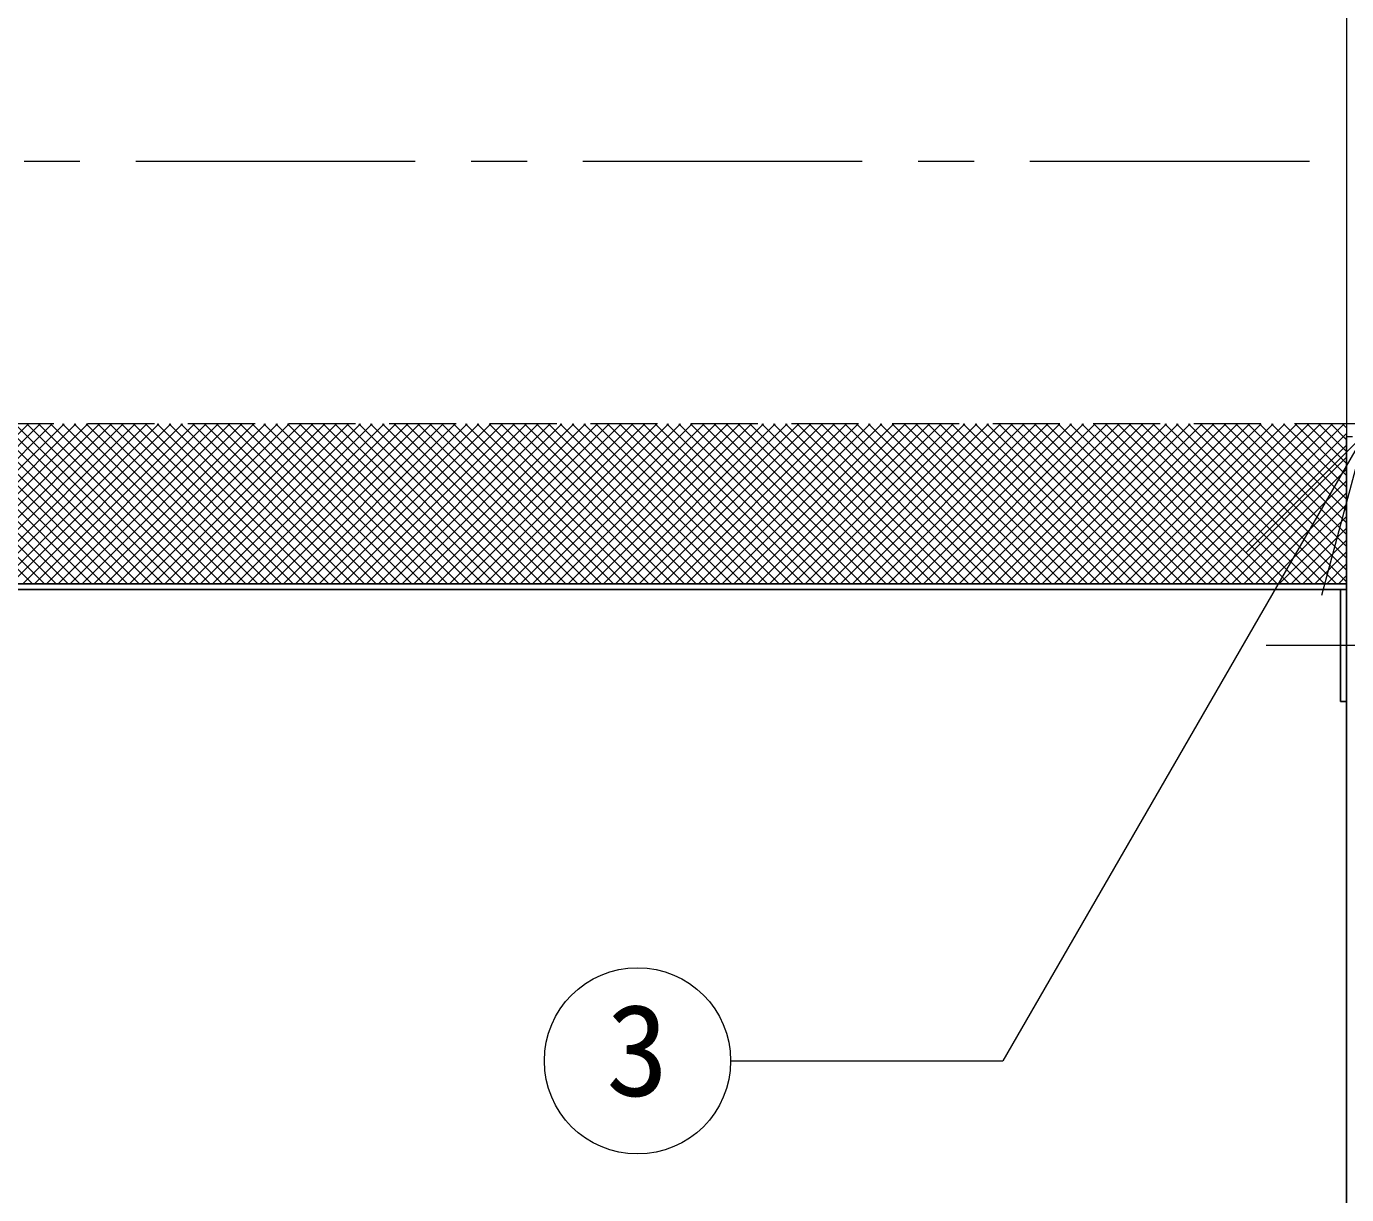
# Model space of a CAD drawing. Units: millimetres at full size, sheet at 1:15; details may follow other scales. Extents: x -3171 to 2904, y -2098 to 2117.
# Drawn here: x -2184.8 to -1830.4, y -987.9 to -674.2 of the extents above; entities that cross this region are included whole.
import ezdxf
from ezdxf.enums import TextEntityAlignment as Align

# ---------------------------------------------------------------- set-up
doc = ezdxf.new("R2010")
doc.units = ezdxf.units.MM
doc.header["$LTSCALE"] = 15
doc.linetypes.add('CHAIN1', pattern=[8, 5, -1, 1, -1])
doc.linetypes.add('DASHED1', pattern=[1.8, 1.2, -0.6])
doc.layers.add('0-0_ﾚｲﾔ1', color=4, linetype='Continuous', lineweight=9)
doc.styles.add('ＭＳ ゴシック', font='')
doc.styles.get('ＭＳ ゴシック').set_extended_font_data('MS Gothic')

msp = doc.modelspace()

# ---------------------------------------------------------------- linework, layer by layer
at = {"layer": '0-0_ﾚｲﾔ1', "color": 7, "lineweight": 18}
for p, q in [((-1830.38, -636.45), (-1830.38, -784.45)), ((-1825.46, -783.58), (-1922.69, -951.99)), ((-1825.46, -783.58), (-1857.28, -815.4)), ((-1825.46, -783.58), (-1837.1, -827.05)), ((-1828.78, -784.45), (-1830.38, -784.45)), ((-1995.72, -951.99), (-1922.69, -951.99))]:
    msp.add_line(p, q, dxfattribs=at)
at = {"layer": '0-0_ﾚｲﾔ1', "linetype": 'CHAIN1'}
for p, q in [((-1720.38, -710.45), (-2700.38, -710.45)), ((-1808.78, -840.45), (-1851.98, -840.45))]:
    msp.add_line(p, q, dxfattribs=at)
at = {"layer": '0-0_ﾚｲﾔ1', "linetype": 'DASHED1'}
msp.add_line((-1826.38, -780.95), (-2480.38, -780.95), dxfattribs=at)
at = {"layer": '0-0_ﾚｲﾔ1'}
for p, q in [((-2227.11, -823.85), (-2184.21, -780.95)), ((-2226.02, -780.95), (-2183.12, -823.85)), ((-2223.93, -823.85), (-2181.03, -780.95)), ((-2222.84, -780.95), (-2179.94, -823.85)), ((-2220.74, -823.85), (-2177.84, -780.95)), ((-2219.65, -780.95), (-2176.75, -823.85)), ((-2217.56, -823.85), (-2174.66, -780.95)), ((-2216.47, -780.95), (-2173.57, -823.85)), ((-2214.38, -823.85), (-2171.48, -780.95)), ((-2213.29, -780.95), (-2170.39, -823.85)), ((-2211.2, -823.85), (-2168.3, -780.95)), ((-2210.11, -780.95), (-2167.21, -823.85)), ((-2208.02, -823.85), (-2165.12, -780.95)), ((-2206.93, -780.95), (-2164.03, -823.85)), ((-2204.83, -823.85), (-2161.93, -780.95)), ((-2203.74, -780.95), (-2160.84, -823.85)), ((-2201.65, -823.85), (-2158.75, -780.95)), ((-2200.56, -780.95), (-2157.66, -823.85)), ((-2198.47, -823.85), (-2155.57, -780.95)), ((-2197.38, -780.95), (-2154.48, -823.85)), ((-2195.29, -823.85), (-2152.39, -780.95)), ((-2194.2, -780.95), (-2151.3, -823.85)), ((-2192.11, -823.85), (-2149.21, -780.95)), ((-2191.02, -780.95), (-2148.12, -823.85)), ((-2188.92, -823.85), (-2146.02, -780.95)), ((-2187.83, -780.95), (-2144.93, -823.85)), ((-2185.74, -823.85), (-2142.84, -780.95)), ((-2184.65, -780.95), (-2141.75, -823.85)), ((-2182.56, -823.85), (-2139.66, -780.95)), ((-2181.47, -780.95), (-2138.57, -823.85)), ((-2179.38, -823.85), (-2136.48, -780.95)), ((-2178.29, -780.95), (-2135.39, -823.85)), ((-2176.2, -823.85), (-2133.3, -780.95)), ((-2175.11, -780.95), (-2132.21, -823.85)), ((-2173.01, -823.85), (-2130.11, -780.95)), ((-2171.92, -780.95), (-2129.02, -823.85)), ((-2169.83, -823.85), (-2126.93, -780.95)), ((-2168.74, -780.95), (-2125.84, -823.85)), ((-2166.65, -823.85), (-2123.75, -780.95)), ((-2165.56, -780.95), (-2122.66, -823.85)), ((-2163.47, -823.85), (-2120.57, -780.95)), ((-2162.38, -780.95), (-2119.48, -823.85)), ((-2160.29, -823.85), (-2117.39, -780.95)), ((-2159.2, -780.95), (-2116.3, -823.85)), ((-2157.1, -823.85), (-2114.2, -780.95)), ((-2156.01, -780.95), (-2113.11, -823.85)), ((-2153.92, -823.85), (-2111.02, -780.95)), ((-2152.83, -780.95), (-2109.93, -823.85)), ((-2150.74, -823.85), (-2107.84, -780.95)), ((-2149.65, -780.95), (-2106.75, -823.85)), ((-2147.56, -823.85), (-2104.66, -780.95)), ((-2146.47, -780.95), (-2103.57, -823.85)), ((-2144.38, -823.85), (-2101.48, -780.95)), ((-2143.29, -780.95), (-2100.39, -823.85)), ((-2141.19, -823.85), (-2098.29, -780.95)), ((-2140.1, -780.95), (-2097.2, -823.85)), ((-2138.01, -823.85), (-2095.11, -780.95)), ((-2136.92, -780.95), (-2094.02, -823.85)), ((-2134.83, -823.85), (-2091.93, -780.95)), ((-2133.74, -780.95), (-2090.84, -823.85)), ((-2131.65, -823.85), (-2088.75, -780.95)), ((-2130.56, -780.95), (-2087.66, -823.85)), ((-2128.47, -823.85), (-2085.57, -780.95)), ((-2127.38, -780.95), (-2084.48, -823.85)), ((-2125.28, -823.85), (-2082.38, -780.95)), ((-2124.19, -780.95), (-2081.29, -823.85)), ((-2122.1, -823.85), (-2079.2, -780.95)), ((-2121.01, -780.95), (-2078.11, -823.85)), ((-2118.92, -823.85), (-2076.02, -780.95)), ((-2117.83, -780.95), (-2074.93, -823.85)), ((-2115.74, -823.85), (-2072.84, -780.95)), ((-2114.65, -780.95), (-2071.75, -823.85)), ((-2112.56, -823.85), (-2069.66, -780.95)), ((-2111.47, -780.95), (-2068.57, -823.85)), ((-2109.37, -823.85), (-2066.47, -780.95)), ((-2108.28, -780.95), (-2065.38, -823.85)), ((-2106.19, -823.85), (-2063.29, -780.95)), ((-2105.1, -780.95), (-2062.2, -823.85)), ((-2103.01, -823.85), (-2060.11, -780.95)), ((-2101.92, -780.95), (-2059.02, -823.85)), ((-2099.83, -823.85), (-2056.93, -780.95)), ((-2098.74, -780.95), (-2055.84, -823.85)), ((-2096.65, -823.85), (-2053.75, -780.95)), ((-2095.56, -780.95), (-2052.66, -823.85)), ((-2093.46, -823.85), (-2050.56, -780.95)), ((-2092.37, -780.95), (-2049.47, -823.85)), ((-2090.28, -823.85), (-2047.38, -780.95)), ((-2089.19, -780.95), (-2046.29, -823.85)), ((-2087.1, -823.85), (-2044.2, -780.95)), ((-2086.01, -780.95), (-2043.11, -823.85)), ((-2083.92, -823.85), (-2041.02, -780.95)), ((-2082.83, -780.95), (-2039.93, -823.85)), ((-2080.74, -823.85), (-2037.84, -780.95)), ((-2079.65, -780.95), (-2036.75, -823.85)), ((-2077.55, -823.85), (-2034.65, -780.95)), ((-2076.46, -780.95), (-2033.56, -823.85)), ((-2074.37, -823.85), (-2031.47, -780.95)), ((-2073.28, -780.95), (-2030.38, -823.85)), ((-2071.19, -823.85), (-2028.29, -780.95)), ((-2070.1, -780.95), (-2027.2, -823.85)), ((-2068.01, -823.85), (-2025.11, -780.95)), ((-2066.92, -780.95), (-2024.02, -823.85)), ((-2064.83, -823.85), (-2021.93, -780.95)), ((-2063.74, -780.95), (-2020.84, -823.85)), ((-2061.64, -823.85), (-2018.74, -780.95)), ((-2060.55, -780.95), (-2017.65, -823.85)), ((-2058.46, -823.85), (-2015.56, -780.95)), ((-2057.37, -780.95), (-2014.47, -823.85)), ((-2055.28, -823.85), (-2012.38, -780.95)), ((-2054.19, -780.95), (-2011.29, -823.85)), ((-2052.1, -823.85), (-2009.2, -780.95)), ((-2051.01, -780.95), (-2008.11, -823.85)), ((-2048.92, -823.85), (-2006.02, -780.95)), ((-2047.83, -780.95), (-2004.93, -823.85)), ((-2045.74, -823.85), (-2002.84, -780.95)), ((-2044.64, -780.95), (-2001.74, -823.85)), ((-2042.55, -823.85), (-1999.65, -780.95)), ((-2041.46, -780.95), (-1998.56, -823.85)), ((-2039.37, -823.85), (-1996.47, -780.95)), ((-2038.28, -780.95), (-1995.38, -823.85)), ((-2036.19, -823.85), (-1993.29, -780.95)), ((-2035.1, -780.95), (-1992.2, -823.85)), ((-2033.01, -823.85), (-1990.11, -780.95)), ((-2031.92, -780.95), (-1989.02, -823.85)), ((-2029.83, -823.85), (-1986.93, -780.95)), ((-2028.73, -780.95), (-1985.83, -823.85)), ((-2026.64, -823.85), (-1983.74, -780.95)), ((-2025.55, -780.95), (-1982.65, -823.85)), ((-2023.46, -823.85), (-1980.56, -780.95)), ((-2022.37, -780.95), (-1979.47, -823.85)), ((-2020.28, -823.85), (-1977.38, -780.95)), ((-2019.19, -780.95), (-1976.29, -823.85)), ((-2017.1, -823.85), (-1974.2, -780.95)), ((-2016.01, -780.95), (-1973.11, -823.85)), ((-2013.92, -823.85), (-1971.02, -780.95)), ((-2012.82, -780.95), (-1969.92, -823.85)), ((-2010.73, -823.85), (-1967.83, -780.95)), ((-2009.64, -780.95), (-1966.74, -823.85)), ((-2007.55, -823.85), (-1964.65, -780.95)), ((-2006.46, -780.95), (-1963.56, -823.85)), ((-2004.37, -823.85), (-1961.47, -780.95)), ((-2003.28, -780.95), (-1960.38, -823.85)), ((-2001.19, -823.85), (-1958.29, -780.95)), ((-2000.1, -780.95), (-1957.2, -823.85)), ((-1998.01, -823.85), (-1955.11, -780.95)), ((-1996.91, -780.95), (-1954.01, -823.85)), ((-1994.82, -823.85), (-1951.92, -780.95)), ((-1993.73, -780.95), (-1950.83, -823.85)), ((-1991.64, -823.85), (-1948.74, -780.95)), ((-1990.55, -780.95), (-1947.65, -823.85)), ((-1988.46, -823.85), (-1945.56, -780.95)), ((-1987.37, -780.95), (-1944.47, -823.85)), ((-1985.28, -823.85), (-1942.38, -780.95)), ((-1984.19, -780.95), (-1941.29, -823.85)), ((-1982.1, -823.85), (-1939.2, -780.95)), ((-1981, -780.95), (-1938.1, -823.85)), ((-1978.91, -823.85), (-1936.01, -780.95)), ((-1977.82, -780.95), (-1934.92, -823.85)), ((-1975.73, -823.85), (-1932.83, -780.95)), ((-1974.64, -780.95), (-1931.74, -823.85)), ((-1972.55, -823.85), (-1929.65, -780.95)), ((-1971.46, -780.95), (-1928.56, -823.85)), ((-1969.37, -823.85), (-1926.47, -780.95)), ((-1968.28, -780.95), (-1925.38, -823.85)), ((-1966.19, -823.85), (-1923.29, -780.95)), ((-1965.09, -780.95), (-1922.19, -823.85)), ((-1963, -823.85), (-1920.1, -780.95)), ((-1961.91, -780.95), (-1919.01, -823.85)), ((-1959.82, -823.85), (-1916.92, -780.95)), ((-1958.73, -780.95), (-1915.83, -823.85)), ((-1956.64, -823.85), (-1913.74, -780.95)), ((-1955.55, -780.95), (-1912.65, -823.85)), ((-1953.46, -823.85), (-1910.56, -780.95)), ((-1952.37, -780.95), (-1909.47, -823.85)), ((-1950.28, -823.85), (-1907.38, -780.95)), ((-1949.18, -780.95), (-1906.28, -823.85)), ((-1947.09, -823.85), (-1904.19, -780.95)), ((-1946, -780.95), (-1903.1, -823.85)), ((-1943.91, -823.85), (-1901.01, -780.95)), ((-1942.82, -780.95), (-1899.92, -823.85)), ((-1940.73, -823.85), (-1897.83, -780.95)), ((-1939.64, -780.95), (-1896.74, -823.85)), ((-1937.55, -823.85), (-1894.65, -780.95)), ((-1936.46, -780.95), (-1893.56, -823.85)), ((-1934.37, -823.85), (-1891.47, -780.95)), ((-1933.27, -780.95), (-1890.37, -823.85)), ((-1931.18, -823.85), (-1888.28, -780.95)), ((-1930.09, -780.95), (-1887.19, -823.85)), ((-1928, -823.85), (-1885.1, -780.95)), ((-1926.91, -780.95), (-1884.01, -823.85)), ((-1924.82, -823.85), (-1881.92, -780.95)), ((-1923.73, -780.95), (-1880.83, -823.85)), ((-1921.64, -823.85), (-1878.74, -780.95)), ((-1920.55, -780.95), (-1877.65, -823.85)), ((-1918.46, -823.85), (-1875.56, -780.95)), ((-1917.36, -780.95), (-1874.46, -823.85)), ((-1915.27, -823.85), (-1872.37, -780.95)), ((-1914.18, -780.95), (-1871.28, -823.85)), ((-1912.09, -823.85), (-1869.19, -780.95)), ((-1911, -780.95), (-1868.1, -823.85)), ((-1908.91, -823.85), (-1866.01, -780.95)), ((-1907.82, -780.95), (-1864.92, -823.85)), ((-1905.73, -823.85), (-1862.83, -780.95)), ((-1904.64, -780.95), (-1861.74, -823.85)), ((-1902.55, -823.85), (-1859.65, -780.95)), ((-1901.46, -780.95), (-1858.56, -823.85)), ((-1899.36, -823.85), (-1856.46, -780.95)), ((-1898.27, -780.95), (-1855.37, -823.85)), ((-1896.18, -823.85), (-1853.28, -780.95)), ((-1895.09, -780.95), (-1852.19, -823.85)), ((-1893, -823.85), (-1850.1, -780.95)), ((-1891.91, -780.95), (-1849.01, -823.85)), ((-1889.82, -823.85), (-1846.92, -780.95)), ((-1888.73, -780.95), (-1845.83, -823.85)), ((-1886.64, -823.85), (-1843.74, -780.95)), ((-1885.55, -780.95), (-1842.65, -823.85)), ((-1883.45, -823.85), (-1840.55, -780.95)), ((-1882.36, -780.95), (-1839.46, -823.85)), ((-1880.27, -823.85), (-1837.37, -780.95)), ((-1879.18, -780.95), (-1836.28, -823.85)), ((-1877.09, -823.85), (-1834.19, -780.95)), ((-1876, -780.95), (-1833.1, -823.85)), ((-1873.91, -823.85), (-1831.01, -780.95)), ((-1872.82, -780.95), (-1830.38, -823.39)), ((-1869.64, -780.95), (-1830.38, -820.21)), ((-1866.45, -780.95), (-1830.38, -817.03)), ((-1863.27, -780.95), (-1830.38, -813.84)), ((-1860.09, -780.95), (-1830.38, -810.66)), ((-1856.91, -780.95), (-1830.38, -807.48)), ((-1853.73, -780.95), (-1830.38, -804.3)), ((-1850.54, -780.95), (-1830.38, -801.12)), ((-1847.36, -780.95), (-1830.38, -797.93)), ((-1844.18, -780.95), (-1830.38, -794.75)), ((-1841, -780.95), (-1830.38, -791.57)), ((-1837.82, -780.95), (-1830.38, -788.39)), ((-1834.63, -780.95), (-1830.38, -785.21)), ((-1831.45, -780.95), (-1830.38, -782.02)), ((-1870.73, -823.85), (-1830.38, -783.51)), ((-1867.54, -823.85), (-1830.38, -786.69)), ((-1864.36, -823.85), (-1830.38, -789.88)), ((-1861.18, -823.85), (-1830.38, -793.06)), ((-1858, -823.85), (-1830.38, -796.24)), ((-1854.82, -823.85), (-1830.38, -799.42)), ((-1851.63, -823.85), (-1830.38, -802.6)), ((-1848.45, -823.85), (-1830.38, -805.78)), ((-1845.27, -823.85), (-1830.38, -808.97)), ((-1842.09, -823.85), (-1830.38, -812.15)), ((-1838.91, -823.85), (-1830.38, -815.33)), ((-1835.72, -823.85), (-1830.38, -818.51)), ((-1832.54, -823.85), (-1830.38, -821.69))]:
    msp.add_line(p, q, dxfattribs=at)
at = {"layer": '0-0_ﾚｲﾔ1', "color": 5, "lineweight": 25}
for p, q in [((-1830.38, -1319.65), (-1830.38, -784.45)), ((-1830.38, -825.45), (-2430.38, -825.45)), ((-1830.38, -823.85), (-2428.78, -823.85)), ((-1831.98, -825.45), (-1831.98, -855.45)), ((-1830.38, -855.45), (-1831.98, -855.45))]:
    msp.add_line(p, q, dxfattribs=at)
at = {"layer": '0-0_ﾚｲﾔ1', "color": 7, "lineweight": 18}
msp.add_circle((-2020.72, -951.99), 25, dxfattribs=at)

# ---------------------------------------------------------------- texts
at = {"layer": '0-0_ﾚｲﾔ1', "color": 7, "style": 'ＭＳ ゴシック'}
msp.add_text('3', height=24.74, dxfattribs=at).set_placement((-2029.16, -968.86), align=Align.BOTTOM_LEFT)

doc.saveas('drawing.dxf')
